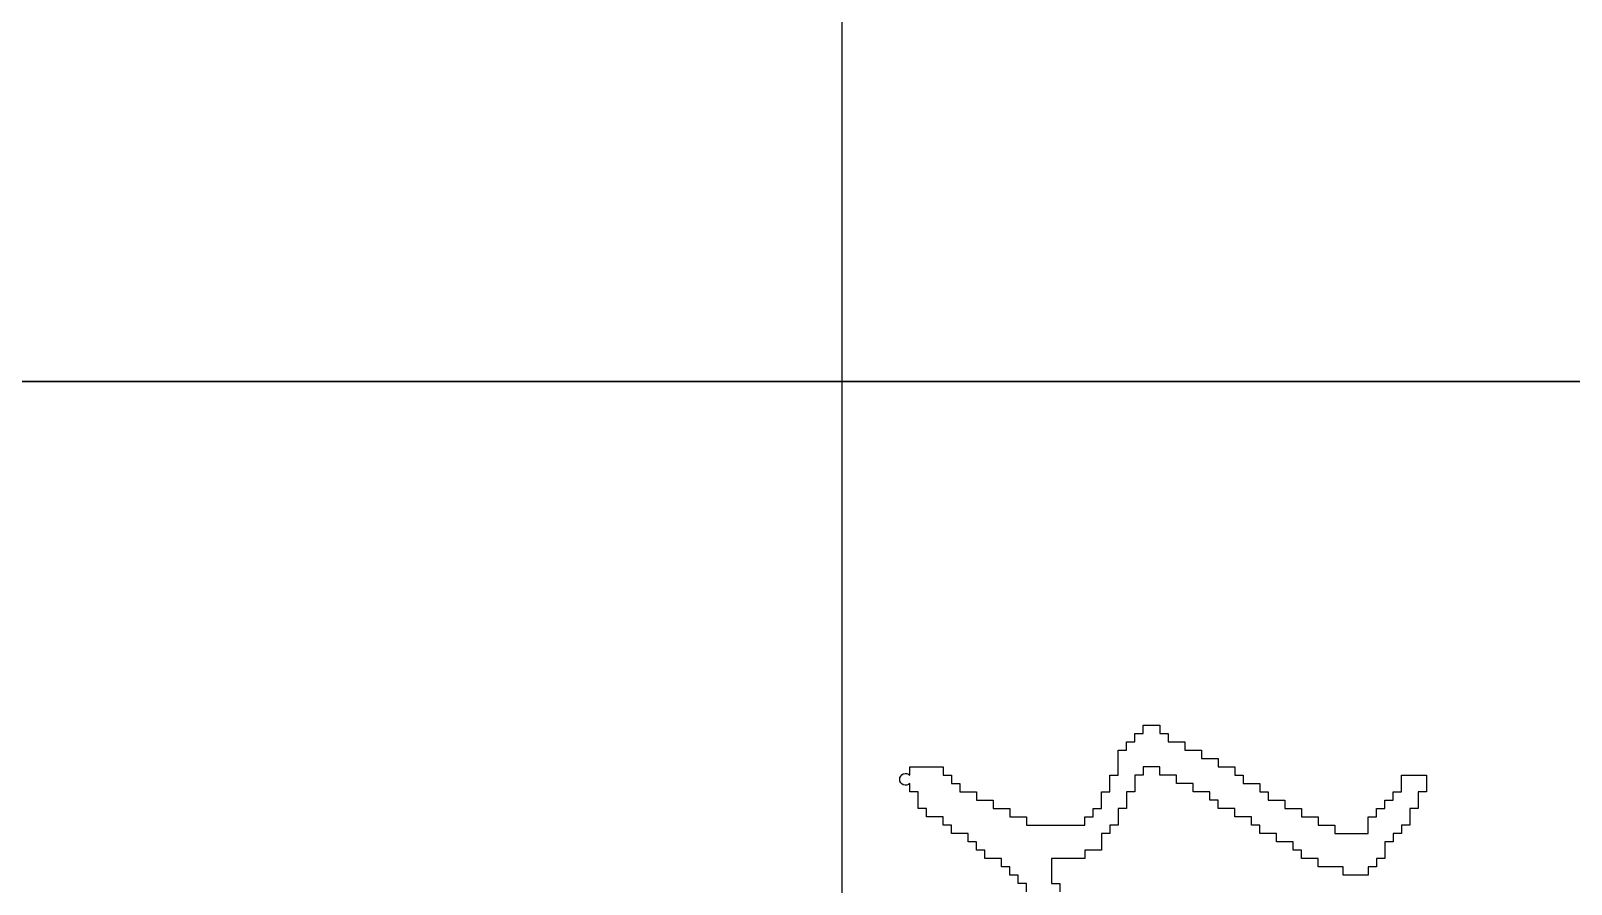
# Model space of a CAD drawing. Header units: millimetres. Extents: x 434053 to 1059003, y -2417481 to 936527.
# Drawn here: x 637918 to 638656, y -1805812 to -1805403 of the extents above; entities that cross this region are included whole.
import ezdxf

# ---------------------------------------------------------------- set-up
doc = ezdxf.new("R2010")
doc.units = ezdxf.units.MM
doc.header["$LTSCALE"] = 1000
doc.header["$MEASUREMENT"] = 0
for name, color, linetype in [('TITLIN', 7, 'Continuous'), ('图框层', 3, 'Continuous'), ('电子签名', 6, 'Continuous')]:
    doc.layers.add(name, color=color, linetype=linetype)

# ---------------------------------------------------------------- blocks, each defined once
blk = doc.blocks.new('A$C6C634642')
at = {"linetype": 'Continuous'}
blk.add_lwpolyline([(74999.9999999851, 69999.99999999907), (70000, 69999.99999999907), (70000, 64999.99999999907), (64999.9999999851, 64999.99999999907), (64999.9999999851, 59999.99999999907), (60000, 59999.99999999907), (60000, 54999.99999999907), (54999.9999999851, 54999.99999999907), (54999.9999999851, 49999.99999999907), (54999.9999999851, 44999.99999999907), (50000, 44999.99999999907), (50000, 39999.99999999907), (44999.9999999851, 39999.99999999907), (44999.9999999851, 34999.99999999907), (40000, 34999.99999999907), (40000, 30000), (40000, 25000), (34999.9999999851, 25000), (34999.9999999851, 20000), (30000, 20000), (30000, 15000), (30000, 10000), (24999.9999999851, 10000), (24999.9999999851, 5000), (20000, 5000), (14999.9999999851, 5000), (14999.9999999851, -9.313225746154785e-10), (10000, -9.313225746154785e-10, -2.414214), (4999.999999985099, -9.313225746154785e-10), (0, -9.313225746154785e-10), (0, 5000), (0, 10000), (0, 15000), (0, 20000), (4999.999999985099, 20000), (4999.999999985099, 25000), (10000, 25000), (10000, 30000), (14999.9999999851, 30000), (14999.9999999851, 34999.99999999907), (14999.9999999851, 39999.99999999907), (20000, 39999.99999999907), (20000, 44999.99999999907), (20000, 49999.99999999907), (24999.9999999851, 49999.99999999907), (24999.9999999851, 54999.99999999907), (24999.9999999851, 59999.99999999907), (30000, 59999.99999999907), (30000, 64999.99999999907), (30000, 69999.99999999907), (34999.9999999851, 69999.99999999907), (34999.9999999851, 75000), (34999.9999999851, 80000), (34999.9999999851, 85000), (34999.9999999851, 90000), (34999.9999999851, 95000), (34999.9999999851, 99999.99999999907), (34999.9999999851, 104999.9999999991), (30000, 104999.9999999991), (30000, 109999.9999999991), (24999.9999999851, 109999.9999999991), (24999.9999999851, 114999.9999999991), (20000, 114999.9999999991), (14999.9999999851, 114999.9999999991), (14999.9999999851, 119999.9999999991), (10000, 119999.9999999991), (4999.999999985099, 119999.9999999991), (4999.999999985099, 124999.9999999991), (0, 124999.9999999991), (-5000, 124999.9999999991), (-10000, 124999.9999999991), (-10000, 129999.9999999991), (-15000, 129999.9999999991), (-15000, 134999.9999999991), (-20000, 134999.9999999991), (-20000, 140000), (-25000, 140000), (-25000, 145000), (-25000, 150000), (-20000, 150000), (-20000, 155000), (-15000, 155000), (-15000, 160000), (-15000, 165000), (-10000, 165000), (-10000, 169999.9999999991), (-10000, 174999.9999999991), (-5000, 174999.9999999991), (-5000, 179999.9999999991), (-5000, 184999.9999999991), (0, 184999.9999999991), (0, 189999.9999999991), (0, 194999.9999999991), (4999.999999985099, 194999.9999999991), (4999.999999985099, 199999.9999999991), (10000, 199999.9999999991), (10000, 205000), (10000, 210000), (14999.9999999851, 210000), (14999.9999999851, 215000), (20000, 215000), (20000, 220000), (20000, 225000), (24999.9999999851, 225000), (24999.9999999851, 230000), (24999.9999999851, 234999.9999999991), (30000, 234999.9999999991), (30000, 239999.9999999991), (30000, 244999.9999999991), (34999.9999999851, 244999.9999999991), (34999.9999999851, 249999.9999999991), (34999.9999999851, 254999.9999999991), (40000, 254999.9999999991), (40000, 259999.9999999991), (40000, 264999.9999999991), (40000, 269999.9999999991), (40000, 275000), (34999.9999999851, 275000), (30000, 275000), (30000, 280000), (24999.9999999851, 280000), (24999.9999999851, 285000), (20000, 285000), (20000, 290000), (14999.9999999851, 290000), (14999.9999999851, 295000), (10000, 295000), (4999.999999985099, 295000), (4999.999999985099, 300000), (4999.999999985099, 304999.9999999991), (4999.999999985099, 309999.9999999991), (10000, 309999.9999999991), (14999.9999999851, 309999.9999999991), (14999.9999999851, 304999.9999999991), (24999.9999999851, 304999.9999999991), (24999.9999999851, 300000), (34999.9999999851, 300000), (34999.9999999851, 295000), (40000, 295000), (40000, 290000), (44999.9999999851, 290000), (44999.9999999851, 285000), (54999.9999999851, 285000), (54999.9999999851, 280000), (60000, 280000), (60000, 275000), (64999.9999999851, 275000), (64999.9999999851, 269999.9999999991), (64999.9999999851, 264999.9999999991), (64999.9999999851, 259999.9999999991), (60000, 259999.9999999991), (60000, 254999.9999999991), (60000, 249999.9999999991), (60000, 244999.9999999991), (54999.9999999851, 244999.9999999991), (54999.9999999851, 239999.9999999991), (54999.9999999851, 234999.9999999991), (50000, 234999.9999999991), (50000, 230000), (44999.9999999851, 230000), (44999.9999999851, 225000), (44999.9999999851, 220000), (40000, 220000), (40000, 215000), (40000, 210000), (34999.9999999851, 210000), (34999.9999999851, 205000), (30000, 205000), (30000, 199999.9999999991), (30000, 194999.9999999991), (24999.9999999851, 194999.9999999991), (24999.9999999851, 189999.9999999991), (24999.9999999851, 184999.9999999991), (20000, 184999.9999999991), (20000, 179999.9999999991), (14999.9999999851, 179999.9999999991), (14999.9999999851, 174999.9999999991), (14999.9999999851, 169999.9999999991), (10000, 169999.9999999991), (10000, 165000), (10000, 160000), (4999.999999985099, 160000), (4999.999999985099, 155000), (4999.999999985099, 150000), (0, 150000), (0, 145000), (0, 140000), (4999.999999985099, 140000), (4999.999999985099, 134999.9999999991), (14999.9999999851, 134999.9999999991), (14999.9999999851, 129999.9999999991), (24999.9999999851, 129999.9999999991), (24999.9999999851, 124999.9999999991), (34999.9999999851, 124999.9999999991), (34999.9999999851, 119999.9999999991), (40000, 119999.9999999991), (40000, 114999.9999999991), (50000, 114999.9999999991), (50000, 109999.9999999991), (50000, 104999.9999999991), (54999.9999999851, 104999.9999999991), (54999.9999999851, 99999.99999999907), (54999.9999999851, 95000), (54999.9999999851, 90000), (54999.9999999851, 85000), (70000, 85000), (70000, 90000), (74999.9999999851, 90000)], format="xyb", dxfattribs=at)
blk = doc.blocks.new('A$C62AF6C70')
at = {"layer": '电子签名'}
blk.add_lwpolyline([(6.362795829772949e-06, 0.0003390489146113396), (6.362795829772949e-06, 10382.17499282234), (2510.380608692765, 10382.17499282234), (2510.380608692765, 0.0003390489146113396)], close=True, dxfattribs=at)
at = {"layer": '电子签名', "xscale": 0.001595915279045558, "yscale": 0.001595915279045558, "zscale": 0.001595915279045558}
blk.add_blockref('A$C6C634642', (369.1987808384001, 8047.238051651977), dxfattribs=at)
blk = doc.blocks.new('asdgdfgsghfdjfh')
at = {"xscale": 0.01000000000265255, "yscale": 0.01000000000265255, "zscale": 0.01000000000265255}
blk.add_blockref('A$C62AF6C70', (-25.1038060935789, 100.2933200999978), dxfattribs=at)
blk = doc.blocks.new('asdfgafg21GZ_LABEL2')
at = {"layer": 'TITLIN'}
for p, q in [((-25.10380602312507, 204.1150701316684), (-25.10380602312507, 100.4933235939714)), ((-65.00000001325738, 180.1150701269937), (0, 180.1150701269937))]:
    blk.add_line(p, q, dxfattribs=at)
blk = doc.blocks.new('asdfgafgA$C15443CC7')
at = {"layer": '图框层', "xscale": 150.0000000300889, "yscale": 150.0000000300889, "zscale": 150.0000000300889}
blk.add_blockref('asdfgafg21GZ_LABEL2', (208349.9999997616, 1499.999982357025), dxfattribs=at)
blk = doc.blocks.new('asdfadfsdhg')
at = {"xscale": 0.3333333333333333, "yscale": 0.3333333333333333, "zscale": 0.3333333333333333, "rotation": 270}
blk.add_blockref('asdfgafgA$C15443CC7', (3.981404006481171e-08, 69950.00000000955), dxfattribs=at)
at = {"layer": '图框层', "xscale": 50, "yscale": 50, "zscale": 50, "rotation": 270}
blk.add_blockref('asdgdfgsghfdjfh', (500, 500), dxfattribs=at)

msp = doc.modelspace()

# ---------------------------------------------------------------- block references
msp.add_blockref('asdfadfsdhg', (628800.9359465544, -1807326.270222604))

doc.saveas('drawing.dxf')
